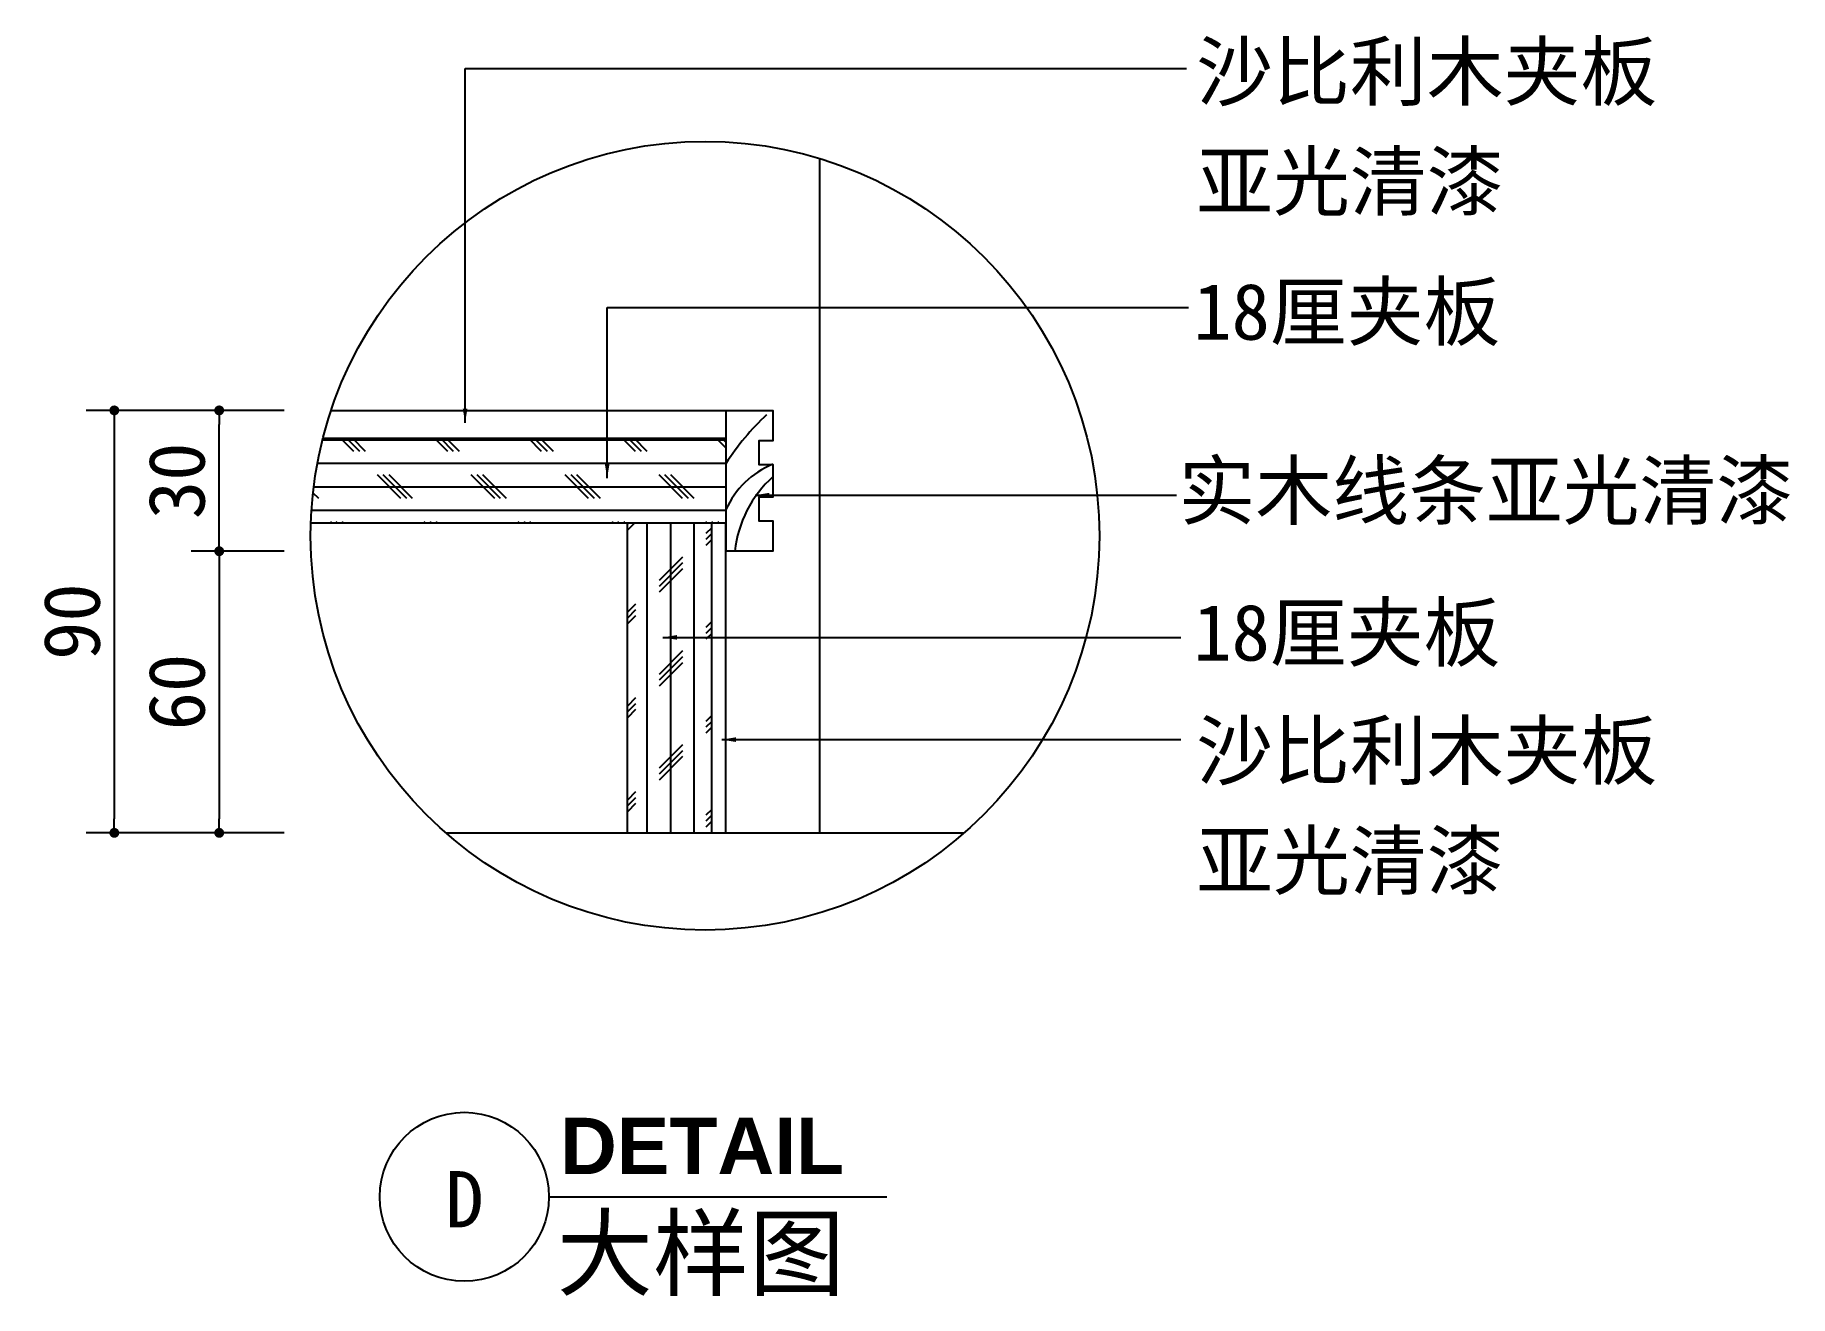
# Model space of a CAD drawing. Extents: x 3960 to 5829, y 878 to 2221.
import ezdxf

# ---------------------------------------------------------------- set-up
doc = ezdxf.new("R2010")
doc.units = 0
doc.header["$MEASUREMENT"] = 0
doc.layers.get('0').update_dxf_attribs({"linetype": 'CONTINUOUS'})
doc.layers.get('DEFPOINTS').update_dxf_attribs({"color": 3, "linetype": 'CONTINUOUS'})
for name, color, linetype in [('2', 2, 'CONTINUOUS'), ('3', 3, 'CONTINUOUS'), ('4', 4, 'CONTINUOUS'), ('7', 7, 'CONTINUOUS'), ('BH', 3, 'CONTINUOUS'), ('DIM', 3, 'CONTINUOUS'), ('TEXT', 3, 'CONTINUOUS')]:
    doc.layers.add(name, color=color, linetype=linetype)
doc.styles.add('HT', font='swisseb.ttf')
doc.styles.add('HZ', font='')
doc.styles.get('HZ').set_extended_font_data('仿宋_GB2312')
doc.dimstyles.get("Standard").update_dxf_attribs({"dimscale": 30, "dimtxt": 2, "dimasz": 0.5, "dimexe": 1, "dimexo": 1, "dimgap": 0.5, "dimtad": 1, "dimdec": 0, "dimtxsty": 'HZ', "dimblk1": 'DOT', "dimblk2": 'DOT', "dimsah": 1, "dimcen": 0, "dimclrd": 256, "dimclre": 256, "dimclrt": 256, "dimazin": 3, "dimtfac": 0.5, "dimtdec": 4, "dimtmove": 0, "dimatfit": 3, "dimtolj": 1, "dimtzin": 0})

# ---------------------------------------------------------------- blocks, each defined once
blk = doc.blocks.new('_DOT')
at = {"color": 0, "linetype": 'BYBLOCK'}
blk.add_line((-0.35, 0), (-1, 0), dxfattribs=at)
at = {"color": 0, "linetype": 'BYBLOCK', "const_width": 0.35}
blk.add_lwpolyline([(-0.175, 0, 1), (0.175, 0, 1)], format="xyb", close=True, dxfattribs=at)
blk = doc.blocks.new('*D3')
at = {"linetype": 'BYBLOCK', "ltscale": 100}
for p, q in [((10408.3, -2368.7), (10227.4, -2368.7)), ((10257.4, -2383.7), (10257.4, -2803.7)), ((10408.3, -2818.7), (10227.4, -2818.7))]:
    blk.add_line(p, q, dxfattribs=at)
at = {"layer": 'DEFPOINTS', "color": 0, "linetype": 'BYBLOCK', "ltscale": 100}
for p in [(10438.3, -2368.7), (10257.4, -2818.7), (10438.3, -2818.7)]:
    blk.add_point(p, dxfattribs=at)
at = {"linetype": 'BYBLOCK', "ltscale": 100, "xscale": 15, "yscale": 15, "zscale": 15}
for p, rotation in [((10257.4, -2368.7), 90), ((10257.4, -2818.7), 270)]:
    blk.add_blockref('_DOT', p, dxfattribs=dict(at, rotation=rotation))
at = {"linetype": 'BYBLOCK', "ltscale": 100, "insert": (10212.4, -2593.7), "char_height": 60, "attachment_point": 5, "rotation": 90, "style": 'HZ'}
blk.add_mtext('\\A1;90', dxfattribs=at)
blk = doc.blocks.new('*D1')
at = {"linetype": 'BYBLOCK', "ltscale": 100}
for p, q in [((10438.3, -2518.7), (10339.1, -2518.7)), ((10369.1, -2533.7), (10369.1, -2803.7)), ((10438.3, -2818.7), (10339.1, -2818.7))]:
    blk.add_line(p, q, dxfattribs=at)
at = {"layer": 'DEFPOINTS', "color": 0, "linetype": 'BYBLOCK', "ltscale": 100}
for p in [(10468.3, -2518.7), (10369.1, -2818.7), (10468.3, -2818.7)]:
    blk.add_point(p, dxfattribs=at)
at = {"linetype": 'BYBLOCK', "ltscale": 100, "xscale": 15, "yscale": 15, "zscale": 15}
for p, rotation in [((10369.1, -2518.7), 90), ((10369.1, -2818.7), 270)]:
    blk.add_blockref('_DOT', p, dxfattribs=dict(at, rotation=rotation))
at = {"linetype": 'BYBLOCK', "ltscale": 100, "insert": (10324.1, -2668.7), "char_height": 60, "attachment_point": 5, "rotation": 90, "style": 'HZ'}
blk.add_mtext('\\A1;60', dxfattribs=at)
blk = doc.blocks.new('*D2')
at = {"linetype": 'BYBLOCK', "ltscale": 100}
for p, q in [((10438.3, -2368.7), (10339.1, -2368.7)), ((10369.1, -2503.7), (10369.1, -2383.7))]:
    blk.add_line(p, q, dxfattribs=at)
at = {"layer": 'DEFPOINTS', "color": 0, "linetype": 'BYBLOCK', "ltscale": 100}
for p in [(10369.1, -2368.7), (10468.3, -2368.7), (10468.3, -2518.7)]:
    blk.add_point(p, dxfattribs=at)
at = {"linetype": 'BYBLOCK', "ltscale": 100, "xscale": 15, "yscale": 15, "zscale": 15}
for p, rotation in [((10369.1, -2368.7), 90), ((10369.1, -2518.7), 270)]:
    blk.add_blockref('_DOT', p, dxfattribs=dict(at, rotation=rotation))
at = {"linetype": 'BYBLOCK', "ltscale": 100, "insert": (10324.1, -2443.7), "char_height": 60, "attachment_point": 5, "rotation": 90, "style": 'HZ'}
blk.add_mtext('\\A1;30', dxfattribs=at)

msp = doc.modelspace()

# ---------------------------------------------------------------- hatches: boundary and pattern name
at = {"layer": 'BH', "ltscale": 100}
h = msp.add_hatch(dxfattribs=at)
h.set_pattern_fill('CORK', color=256, scale=200, style=0)
h.set_pattern_definition([(0, (-6212.804, 4189.896), (0, 25), []), (135, (-6200.304, 4177.396), (-50, -50), [35.35534, -35.35534]), (135, (-6194.054, 4177.396), (-50, -50), [35.35534, -35.35534]), (135, (-6187.804, 4177.396), (-50, -50), [35.35534, -35.35534])])
h.paths.add_polyline_path([(4696, 1701.2), (4696, 1791.2), (4266.6, 1791.2, 0.054265), (4253.9, 1701.2)])
h = msp.add_hatch(dxfattribs=at)
h.set_pattern_fill('CORK', color=256, scale=200, angle=90, style=0)
h.set_pattern_definition([(90, (-6212.804, 4189.896), (-25, 2e-15), []), (225, (-6200.304, 4202.396), (50, -50), [35.35534, -35.35534]), (225, (-6200.304, 4208.646), (50, -50), [35.35534, -35.35534]), (225, (-6200.304, 4214.896), (50, -50), [35.35534, -35.35534])])
h.paths.add_polyline_path([(4591, 1371.2), (4681, 1371.2), (4681, 1701.2), (4591, 1701.2)])

# ---------------------------------------------------------------- linework, layer by layer
at = {"layer": '2', "color": 1}
msp.add_line((4397.5, 1371.2), (4949.8, 1371.2), dxfattribs=at)
at = {"layer": '3'}
msp.add_circle((4673.7, 1687.7), 420, dxfattribs=at)
at = {"layer": '4'}
for p, q in [((4696, 1701.2), (4253.9, 1701.2)), ((4591, 1371.2), (4591, 1701.2)), ((4696, 1371.2), (4696, 1701.2))]:
    msp.add_line(p, q, dxfattribs=at)
msp.add_lwpolyline([(4275.5, 1821.2), (4746, 1821.2), (4746, 1788.7), (4731, 1788.7), (4731, 1763.7), (4746, 1763.7), (4746, 1728.7), (4731, 1728.7), (4731, 1703.7), (4746, 1703.7), (4746, 1671.2), (4696, 1671.2)], dxfattribs=at)
at = {"layer": '7'}
for p, q in [((4796, 1371.2), (4796, 2089.5)), ((4696, 1821.2), (4696, 1671.2)), ((4696, 1791.2), (4266.6, 1791.2)), ((4681, 1371.2), (4681, 1701.2))]:
    msp.add_line(p, q, dxfattribs=at)
at = {"layer": 'BH', "ltscale": 100}
for centre, radius, start, end in [((4920.4, 1620.8), 266.6, 132.7677, 147.2889), ((4779.7, 1678.9), 91.3, 111.6379, 156.4088), ((4829.3, 1657.8), 124.6, 131.9103, 173.8147)]:
    msp.add_arc(centre, radius, start, end, dxfattribs=at)
at = {"layer": 'TEXT', "color": 6}
msp.add_line((4507.4, 983.5), (4867.4, 983.5), dxfattribs=at)
msp.add_circle((4417.4, 983.5), 90, dxfattribs=at)
msp.add_circle((4417.4, 983.5), 90, dxfattribs=at)

# ---------------------------------------------------------------- texts
at = {"layer": 'TEXT', "style": 'HZ'}
for s, p in [('沙比利木夹板', (5196.9, 2152.2)), ('亚光清漆', (5196.9, 2035)), ('18厘夹板', (5193.7, 1896.5)), ('实木线条亚光清漆', (5178, 1705.8)), ('18厘夹板', (5193.7, 1554.7)), ('沙比利木夹板', (5196.9, 1428.9)), ('亚光清漆', (5196.9, 1311.6))]:
    msp.add_text(s, height=60, dxfattribs=at).set_placement(p)
at = {"layer": 'TEXT', "linetype": 'BYBLOCK'}
for s, height, style, p in [('DETAIL', 60, 'HT', (4519.3, 1007.7)), ('D', 60, 'HZ', (4397.2, 950.9)), ('大样图', 75, 'HZ', (4515.9, 886.1))]:
    msp.add_text(s, height=height, dxfattribs=dict(at, style=style)).set_placement(p)

# ---------------------------------------------------------------- dimensions: what is measured, and where the dimension line sits
at = {"layer": 'DIM', "ltscale": 100}
for base, p1, p2, angle, text, picture, middle in [((4044.6, 1371.2), (4225.5, 1821.2), (4225.5, 1371.2), 90, '90', '*D3', (3999.6, 1596.2)), ((4156.3, 1371.2), (4255.5, 1671.2), (4255.5, 1371.2), 270, '60', '*D1', (4111.3, 1521.2))]:
    dim = msp.add_linear_dim(base=base, p1=p1, p2=p2, angle=angle, text=text, dimstyle='STANDARD', dxfattribs=at)
    dim.commit()
    dim.dimension.update_dxf_attribs({"geometry": picture, "text_midpoint": middle, "insert": (-6212.8, 4189.9)})
dim = msp.add_linear_dim(base=(4156.3, 1821.2), p1=(4255.5, 1671.2), p2=(4255.5, 1821.2), angle=270, text='30', dimstyle='STANDARD', override={"dimse1": 1}, dxfattribs=at)
dim.commit()
dim.dimension.update_dxf_attribs({"geometry": '*D2', "text_midpoint": (4111.3, 1746.2), "insert": (-6212.8, 4189.9)})

# ---------------------------------------------------------------- leaders
at = {"layer": 'TEXT', "ltscale": 100}
for points in [[(4418.2, 1808), (4418.2, 2185.3), (5186.4, 2185.3)], [(4569.5, 1749), (4569.5, 1930.8), (5188.8, 1930.8)], [(4727.2, 1730.9), (5175.8, 1730.9)], [(4628.7, 1579.4), (5180.6, 1579.4)], [(4691.6, 1470.5), (5180.6, 1470.5)]]:
    msp.add_leader(points, dimstyle='STANDARD', dxfattribs=at)

doc.saveas('drawing.dxf')
